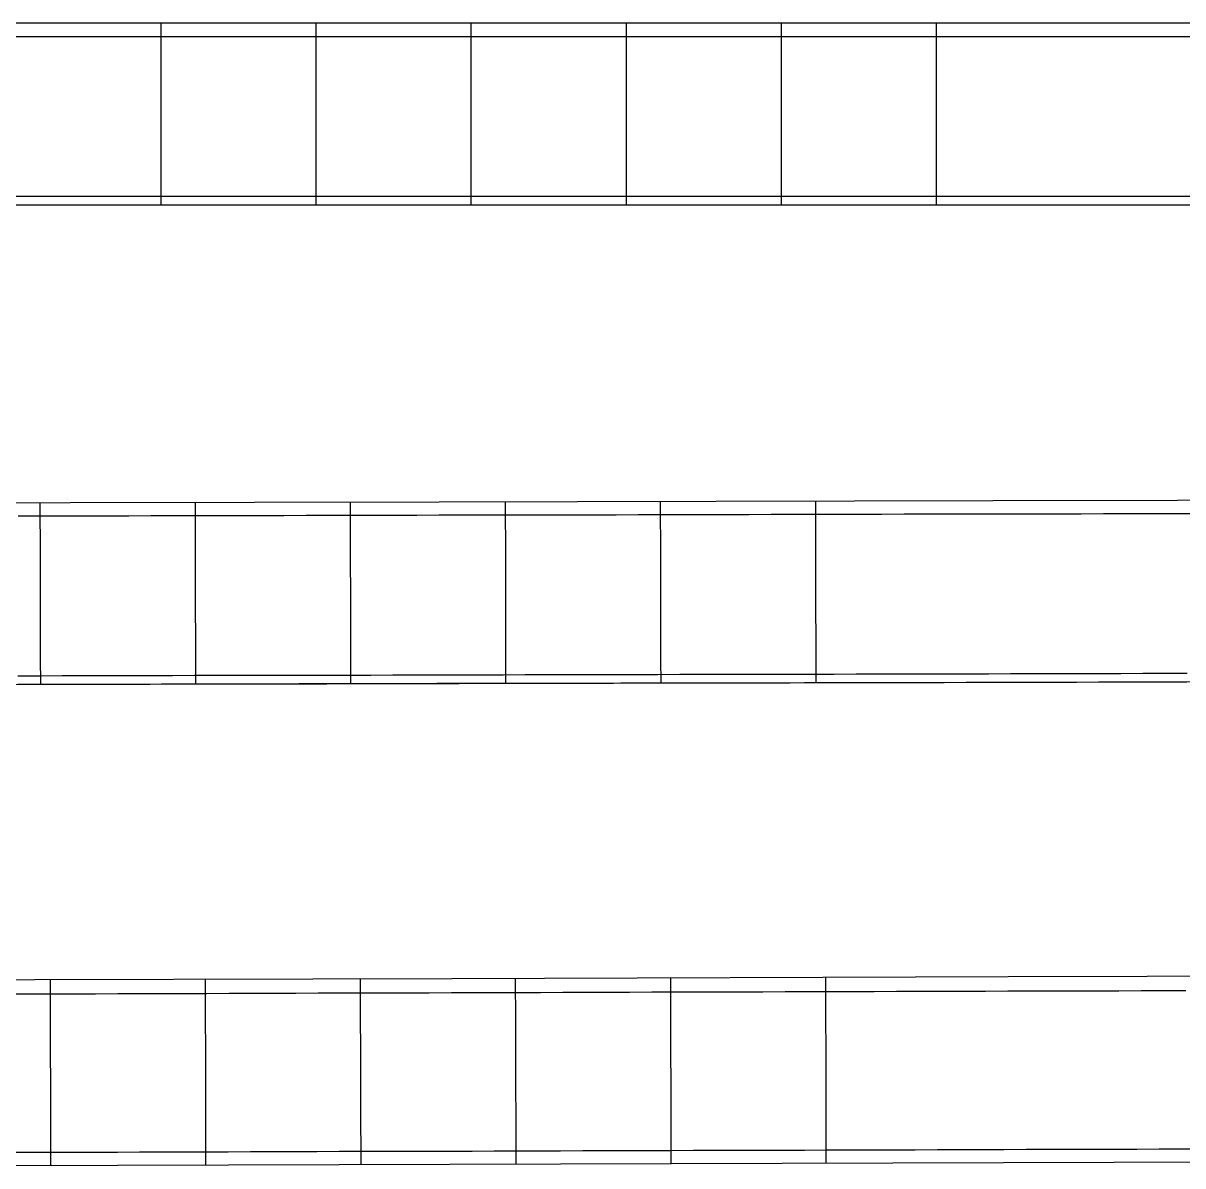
# Model space of a CAD drawing. Header units: metres. Extents: x 0 to 4.64, y -1.22 to 1.19.
# Drawn here: x 2.337 to 3.488, y 0.059 to 1.194 of the extents above; entities that cross this region are included whole.
import ezdxf

# ---------------------------------------------------------------- set-up
doc = ezdxf.new("R2010")
doc.units = ezdxf.units.M

msp = doc.modelspace()

# ---------------------------------------------------------------- linework, layer by layer
at = {"layer": 'back aka front', "color": 94}
msp.add_lwpolyline([(4.06, 1.0137), (4.64, 1.0137), (4.64, 1.0588), (4.64, 1.104), (4.64, 1.1491), (4.64, 1.1943), (4.06, 1.1943), (3.48, 1.1943), (2.9, 1.1943), (2.32, 1.1943), (2.32, 1.1491), (2.32, 1.104), (2.32, 1.0588), (2.32, 1.0137), (2.9, 1.0137), (3.48, 1.0137), (4.06, 1.0137)], dxfattribs=at)
at = {"layer": 'buttocks', "color": 135}
for points in [[(2.474, 1.0137), (2.474, 1.0155), (2.474, 1.0173), (2.474, 1.0191), (2.474, 1.0209), (2.474, 1.0227), (2.474, 1.0245), (2.474, 1.0263), (2.474, 1.0281), (2.474, 1.0299), (2.474, 1.0317), (2.474, 1.0336), (2.474, 1.0354), (2.474, 1.0372), (2.474, 1.039), (2.474, 1.0408), (2.474, 1.0426), (2.474, 1.0444), (2.474, 1.0462), (2.474, 1.048), (2.474, 1.0498), (2.474, 1.0516), (2.474, 1.0534), (2.474, 1.0552), (2.474, 1.057), (2.474, 1.0588), (2.474, 1.0606), (2.474, 1.0625), (2.474, 1.0643), (2.474, 1.0661), (2.474, 1.0679), (2.474, 1.0697), (2.474, 1.0715), (2.474, 1.0733), (2.474, 1.0751), (2.474, 1.0769), (2.474, 1.0787), (2.474, 1.0805), (2.474, 1.0823), (2.474, 1.0841), (2.474, 1.0859), (2.474, 1.0877), (2.474, 1.0895), (2.474, 1.0913), (2.474, 1.0932), (2.474, 1.095), (2.474, 1.0968), (2.474, 1.0986), (2.474, 1.1004), (2.474, 1.1022), (2.474, 1.104), (2.474, 1.1058), (2.474, 1.1076), (2.474, 1.1094), (2.474, 1.1112), (2.474, 1.113), (2.474, 1.1148), (2.474, 1.1166), (2.474, 1.1184), (2.474, 1.1202), (2.474, 1.122), (2.474, 1.1239), (2.474, 1.1257), (2.474, 1.1275), (2.474, 1.1293), (2.474, 1.1311), (2.474, 1.1329), (2.474, 1.1347), (2.474, 1.1365), (2.474, 1.1383), (2.474, 1.1401), (2.474, 1.1419), (2.474, 1.1437), (2.474, 1.1455), (2.474, 1.1473), (2.474, 1.1491), (2.474, 1.1509), (2.474, 1.1527), (2.474, 1.1546), (2.474, 1.1564), (2.474, 1.1582), (2.474, 1.16), (2.474, 1.1618), (2.474, 1.1636), (2.474, 1.1654), (2.474, 1.1672), (2.474, 1.169), (2.474, 1.1708), (2.474, 1.1726), (2.474, 1.1744), (2.474, 1.1762), (2.474, 1.178), (2.474, 1.1798), (2.474, 1.1816), (2.474, 1.1834), (2.474, 1.1853), (2.474, 1.1871), (2.474, 1.1889), (2.474, 1.1907), (2.474, 1.1925), (2.474, 1.1943)], [(2.628, 1.0137), (2.628, 1.0155), (2.628, 1.0173), (2.628, 1.0191), (2.628, 1.0209), (2.628, 1.0227), (2.628, 1.0245), (2.628, 1.0263), (2.628, 1.0281), (2.628, 1.0299), (2.628, 1.0317), (2.628, 1.0336), (2.628, 1.0354), (2.628, 1.0372), (2.628, 1.039), (2.628, 1.0408), (2.628, 1.0426), (2.628, 1.0444), (2.628, 1.0462), (2.628, 1.048), (2.628, 1.0498), (2.628, 1.0516), (2.628, 1.0534), (2.628, 1.0552), (2.628, 1.057), (2.628, 1.0588), (2.628, 1.0606), (2.628, 1.0625), (2.628, 1.0643), (2.628, 1.0661), (2.628, 1.0679), (2.628, 1.0697), (2.628, 1.0715), (2.628, 1.0733), (2.628, 1.0751), (2.628, 1.0769), (2.628, 1.0787), (2.628, 1.0805), (2.628, 1.0823), (2.628, 1.0841), (2.628, 1.0859), (2.628, 1.0877), (2.628, 1.0895), (2.628, 1.0913), (2.628, 1.0932), (2.628, 1.095), (2.628, 1.0968), (2.628, 1.0986), (2.628, 1.1004), (2.628, 1.1022), (2.628, 1.104), (2.628, 1.1058), (2.628, 1.1076), (2.628, 1.1094), (2.628, 1.1112), (2.628, 1.113), (2.628, 1.1148), (2.628, 1.1166), (2.628, 1.1184), (2.628, 1.1202), (2.628, 1.122), (2.628, 1.1239), (2.628, 1.1257), (2.628, 1.1275), (2.628, 1.1293), (2.628, 1.1311), (2.628, 1.1329), (2.628, 1.1347), (2.628, 1.1365), (2.628, 1.1383), (2.628, 1.1401), (2.628, 1.1419), (2.628, 1.1437), (2.628, 1.1455), (2.628, 1.1473), (2.628, 1.1491), (2.628, 1.1509), (2.628, 1.1527), (2.628, 1.1546), (2.628, 1.1564), (2.628, 1.1582), (2.628, 1.16), (2.628, 1.1618), (2.628, 1.1636), (2.628, 1.1654), (2.628, 1.1672), (2.628, 1.169), (2.628, 1.1708), (2.628, 1.1726), (2.628, 1.1744), (2.628, 1.1762), (2.628, 1.178), (2.628, 1.1798), (2.628, 1.1816), (2.628, 1.1834), (2.628, 1.1853), (2.628, 1.1871), (2.628, 1.1889), (2.628, 1.1907), (2.628, 1.1925), (2.628, 1.1943)], [(2.782, 1.0137), (2.782, 1.0155), (2.782, 1.0173), (2.782, 1.0191), (2.782, 1.0209), (2.782, 1.0227), (2.782, 1.0245), (2.782, 1.0263), (2.782, 1.0281), (2.782, 1.0299), (2.782, 1.0317), (2.782, 1.0336), (2.782, 1.0354), (2.782, 1.0372), (2.782, 1.039), (2.782, 1.0408), (2.782, 1.0426), (2.782, 1.0444), (2.782, 1.0462), (2.782, 1.048), (2.782, 1.0498), (2.782, 1.0516), (2.782, 1.0534), (2.782, 1.0552), (2.782, 1.057), (2.782, 1.0588), (2.782, 1.0606), (2.782, 1.0625), (2.782, 1.0643), (2.782, 1.0661), (2.782, 1.0679), (2.782, 1.0697), (2.782, 1.0715), (2.782, 1.0733), (2.782, 1.0751), (2.782, 1.0769), (2.782, 1.0787), (2.782, 1.0805), (2.782, 1.0823), (2.782, 1.0841), (2.782, 1.0859), (2.782, 1.0877), (2.782, 1.0895), (2.782, 1.0913), (2.782, 1.0932), (2.782, 1.095), (2.782, 1.0968), (2.782, 1.0986), (2.782, 1.1004), (2.782, 1.1022), (2.782, 1.104), (2.782, 1.1058), (2.782, 1.1076), (2.782, 1.1094), (2.782, 1.1112), (2.782, 1.113), (2.782, 1.1148), (2.782, 1.1166), (2.782, 1.1184), (2.782, 1.1202), (2.782, 1.122), (2.782, 1.1239), (2.782, 1.1257), (2.782, 1.1275), (2.782, 1.1293), (2.782, 1.1311), (2.782, 1.1329), (2.782, 1.1347), (2.782, 1.1365), (2.782, 1.1383), (2.782, 1.1401), (2.782, 1.1419), (2.782, 1.1437), (2.782, 1.1455), (2.782, 1.1473), (2.782, 1.1491), (2.782, 1.1509), (2.782, 1.1527), (2.782, 1.1546), (2.782, 1.1564), (2.782, 1.1582), (2.782, 1.16), (2.782, 1.1618), (2.782, 1.1636), (2.782, 1.1654), (2.782, 1.1672), (2.782, 1.169), (2.782, 1.1708), (2.782, 1.1726), (2.782, 1.1744), (2.782, 1.1762), (2.782, 1.178), (2.782, 1.1798), (2.782, 1.1816), (2.782, 1.1834), (2.782, 1.1853), (2.782, 1.1871), (2.782, 1.1889), (2.782, 1.1907), (2.782, 1.1925), (2.782, 1.1943)], [(2.936, 1.0137), (2.936, 1.0155), (2.936, 1.0173), (2.936, 1.0191), (2.936, 1.0209), (2.936, 1.0227), (2.936, 1.0245), (2.936, 1.0263), (2.936, 1.0281), (2.936, 1.0299), (2.936, 1.0317), (2.936, 1.0336), (2.936, 1.0354), (2.936, 1.0372), (2.936, 1.039), (2.936, 1.0408), (2.936, 1.0426), (2.936, 1.0444), (2.936, 1.0462), (2.936, 1.048), (2.936, 1.0498), (2.936, 1.0516), (2.936, 1.0534), (2.936, 1.0552), (2.936, 1.057), (2.936, 1.0588), (2.936, 1.0606), (2.936, 1.0625), (2.936, 1.0643), (2.936, 1.0661), (2.936, 1.0679), (2.936, 1.0697), (2.936, 1.0715), (2.936, 1.0733), (2.936, 1.0751), (2.936, 1.0769), (2.936, 1.0787), (2.936, 1.0805), (2.936, 1.0823), (2.936, 1.0841), (2.936, 1.0859), (2.936, 1.0877), (2.936, 1.0895), (2.936, 1.0913), (2.936, 1.0932), (2.936, 1.095), (2.936, 1.0968), (2.936, 1.0986), (2.936, 1.1004), (2.936, 1.1022), (2.936, 1.104), (2.936, 1.1058), (2.936, 1.1076), (2.936, 1.1094), (2.936, 1.1112), (2.936, 1.113), (2.936, 1.1148), (2.936, 1.1166), (2.936, 1.1184), (2.936, 1.1202), (2.936, 1.122), (2.936, 1.1239), (2.936, 1.1257), (2.936, 1.1275), (2.936, 1.1293), (2.936, 1.1311), (2.936, 1.1329), (2.936, 1.1347), (2.936, 1.1365), (2.936, 1.1383), (2.936, 1.1401), (2.936, 1.1419), (2.936, 1.1437), (2.936, 1.1455), (2.936, 1.1473), (2.936, 1.1491), (2.936, 1.1509), (2.936, 1.1527), (2.936, 1.1546), (2.936, 1.1564), (2.936, 1.1582), (2.936, 1.16), (2.936, 1.1618), (2.936, 1.1636), (2.936, 1.1654), (2.936, 1.1672), (2.936, 1.169), (2.936, 1.1708), (2.936, 1.1726), (2.936, 1.1744), (2.936, 1.1762), (2.936, 1.178), (2.936, 1.1798), (2.936, 1.1816), (2.936, 1.1834), (2.936, 1.1853), (2.936, 1.1871), (2.936, 1.1889), (2.936, 1.1907), (2.936, 1.1925), (2.936, 1.1943)], [(3.09, 1.0137), (3.09, 1.0155), (3.09, 1.0173), (3.09, 1.0191), (3.09, 1.0209), (3.09, 1.0227), (3.09, 1.0245), (3.09, 1.0263), (3.09, 1.0281), (3.09, 1.0299), (3.09, 1.0317), (3.09, 1.0336), (3.09, 1.0354), (3.09, 1.0372), (3.09, 1.039), (3.09, 1.0408), (3.09, 1.0426), (3.09, 1.0444), (3.09, 1.0462), (3.09, 1.048), (3.09, 1.0498), (3.09, 1.0516), (3.09, 1.0534), (3.09, 1.0552), (3.09, 1.057), (3.09, 1.0588), (3.09, 1.0606), (3.09, 1.0625), (3.09, 1.0643), (3.09, 1.0661), (3.09, 1.0679), (3.09, 1.0697), (3.09, 1.0715), (3.09, 1.0733), (3.09, 1.0751), (3.09, 1.0769), (3.09, 1.0787), (3.09, 1.0805), (3.09, 1.0823), (3.09, 1.0841), (3.09, 1.0859), (3.09, 1.0877), (3.09, 1.0895), (3.09, 1.0913), (3.09, 1.0932), (3.09, 1.095), (3.09, 1.0968), (3.09, 1.0986), (3.09, 1.1004), (3.09, 1.1022), (3.09, 1.104), (3.09, 1.1058), (3.09, 1.1076), (3.09, 1.1094), (3.09, 1.1112), (3.09, 1.113), (3.09, 1.1148), (3.09, 1.1166), (3.09, 1.1184), (3.09, 1.1202), (3.09, 1.122), (3.09, 1.1239), (3.09, 1.1257), (3.09, 1.1275), (3.09, 1.1293), (3.09, 1.1311), (3.09, 1.1329), (3.09, 1.1347), (3.09, 1.1365), (3.09, 1.1383), (3.09, 1.1401), (3.09, 1.1419), (3.09, 1.1437), (3.09, 1.1455), (3.09, 1.1473), (3.09, 1.1491), (3.09, 1.1509), (3.09, 1.1527), (3.09, 1.1546), (3.09, 1.1564), (3.09, 1.1582), (3.09, 1.16), (3.09, 1.1618), (3.09, 1.1636), (3.09, 1.1654), (3.09, 1.1672), (3.09, 1.169), (3.09, 1.1708), (3.09, 1.1726), (3.09, 1.1744), (3.09, 1.1762), (3.09, 1.178), (3.09, 1.1798), (3.09, 1.1816), (3.09, 1.1834), (3.09, 1.1853), (3.09, 1.1871), (3.09, 1.1889), (3.09, 1.1907), (3.09, 1.1925), (3.09, 1.1943)], [(3.244, 1.0137), (3.244, 1.0155), (3.244, 1.0173), (3.244, 1.0191), (3.244, 1.0209), (3.244, 1.0227), (3.244, 1.0245), (3.244, 1.0263), (3.244, 1.0281), (3.244, 1.0299), (3.244, 1.0317), (3.244, 1.0336), (3.244, 1.0354), (3.244, 1.0372), (3.244, 1.039), (3.244, 1.0408), (3.244, 1.0426), (3.244, 1.0444), (3.244, 1.0462), (3.244, 1.048), (3.244, 1.0498), (3.244, 1.0516), (3.244, 1.0534), (3.244, 1.0552), (3.244, 1.057), (3.244, 1.0588), (3.244, 1.0606), (3.244, 1.0625), (3.244, 1.0643), (3.244, 1.0661), (3.244, 1.0679), (3.244, 1.0697), (3.244, 1.0715), (3.244, 1.0733), (3.244, 1.0751), (3.244, 1.0769), (3.244, 1.0787), (3.244, 1.0805), (3.244, 1.0823), (3.244, 1.0841), (3.244, 1.0859), (3.244, 1.0877), (3.244, 1.0895), (3.244, 1.0913), (3.244, 1.0932), (3.244, 1.095), (3.244, 1.0968), (3.244, 1.0986), (3.244, 1.1004), (3.244, 1.1022), (3.244, 1.104), (3.244, 1.1058), (3.244, 1.1076), (3.244, 1.1094), (3.244, 1.1112), (3.244, 1.113), (3.244, 1.1148), (3.244, 1.1166), (3.244, 1.1184), (3.244, 1.1202), (3.244, 1.122), (3.244, 1.1239), (3.244, 1.1257), (3.244, 1.1275), (3.244, 1.1293), (3.244, 1.1311), (3.244, 1.1329), (3.244, 1.1347), (3.244, 1.1365), (3.244, 1.1383), (3.244, 1.1401), (3.244, 1.1419), (3.244, 1.1437), (3.244, 1.1455), (3.244, 1.1473), (3.244, 1.1491), (3.244, 1.1509), (3.244, 1.1527), (3.244, 1.1546), (3.244, 1.1564), (3.244, 1.1582), (3.244, 1.16), (3.244, 1.1618), (3.244, 1.1636), (3.244, 1.1654), (3.244, 1.1672), (3.244, 1.169), (3.244, 1.1708), (3.244, 1.1726), (3.244, 1.1744), (3.244, 1.1762), (3.244, 1.178), (3.244, 1.1798), (3.244, 1.1816), (3.244, 1.1834), (3.244, 1.1853), (3.244, 1.1871), (3.244, 1.1889), (3.244, 1.1907), (3.244, 1.1925), (3.244, 1.1943)], [(2.3544, 0.5374), (2.3544, 0.5392), (2.3544, 0.541), (2.3544, 0.5428), (2.3544, 0.5447), (2.3544, 0.5465), (2.3544, 0.5483), (2.3544, 0.5501), (2.3543, 0.5519), (2.3543, 0.5537), (2.3543, 0.5555), (2.3543, 0.5573), (2.3543, 0.5591), (2.3543, 0.5609), (2.3543, 0.5627), (2.3543, 0.5645), (2.3543, 0.5663), (2.3543, 0.5681), (2.3543, 0.5699), (2.3543, 0.5717), (2.3543, 0.5735), (2.3543, 0.5754), (2.3543, 0.5772), (2.3543, 0.579), (2.3543, 0.5808), (2.3543, 0.5826), (2.3543, 0.5844), (2.3543, 0.5862), (2.3543, 0.588), (2.3543, 0.5898), (2.3543, 0.5916), (2.3543, 0.5934), (2.3543, 0.5952), (2.3543, 0.597), (2.3542, 0.5988), (2.3542, 0.6006), (2.3542, 0.6024), (2.3542, 0.6042), (2.3542, 0.6061), (2.3542, 0.6079), (2.3542, 0.6097), (2.3542, 0.6115), (2.3542, 0.6133), (2.3542, 0.6151), (2.3542, 0.6169), (2.3542, 0.6187), (2.3542, 0.6205), (2.3542, 0.6223), (2.3542, 0.6241), (2.3542, 0.6259), (2.3542, 0.6277), (2.3542, 0.6295), (2.3542, 0.6313), (2.3542, 0.6331), (2.3542, 0.6349), (2.3542, 0.6368), (2.3542, 0.6386), (2.3542, 0.6404), (2.3542, 0.6422), (2.3542, 0.644), (2.3541, 0.6458), (2.3541, 0.6476), (2.3541, 0.6494), (2.3541, 0.6512), (2.3541, 0.653), (2.3541, 0.6548), (2.3541, 0.6566), (2.3541, 0.6584), (2.3541, 0.6602), (2.3541, 0.662), (2.3541, 0.6638), (2.3541, 0.6656), (2.3541, 0.6675), (2.3541, 0.6693), (2.3541, 0.6711), (2.3541, 0.6729), (2.3541, 0.6747), (2.3541, 0.6765), (2.3541, 0.6783), (2.3541, 0.6801), (2.3541, 0.6819), (2.3541, 0.6837), (2.3541, 0.6855), (2.3541, 0.6873), (2.3541, 0.6891), (2.3541, 0.6909), (2.354, 0.6927), (2.354, 0.6945), (2.354, 0.6963), (2.354, 0.6982), (2.354, 0.7), (2.354, 0.7018), (2.354, 0.7036), (2.354, 0.7054), (2.354, 0.7072), (2.354, 0.709), (2.354, 0.7108), (2.354, 0.7126), (2.354, 0.7144), (2.354, 0.7162), (2.354, 0.718)], [(2.5084, 0.5378), (2.5084, 0.5396), (2.5084, 0.5414), (2.5084, 0.5432), (2.5084, 0.545), (2.5084, 0.5468), (2.5084, 0.5486), (2.5084, 0.5504), (2.5083, 0.5522), (2.5083, 0.554), (2.5083, 0.5558), (2.5083, 0.5576), (2.5083, 0.5594), (2.5083, 0.5612), (2.5083, 0.563), (2.5083, 0.5648), (2.5083, 0.5667), (2.5083, 0.5685), (2.5083, 0.5703), (2.5083, 0.5721), (2.5083, 0.5739), (2.5083, 0.5757), (2.5083, 0.5775), (2.5083, 0.5793), (2.5083, 0.5811), (2.5083, 0.5829), (2.5083, 0.5847), (2.5083, 0.5865), (2.5083, 0.5883), (2.5083, 0.5901), (2.5083, 0.5919), (2.5083, 0.5937), (2.5083, 0.5955), (2.5083, 0.5974), (2.5082, 0.5992), (2.5082, 0.601), (2.5082, 0.6028), (2.5082, 0.6046), (2.5082, 0.6064), (2.5082, 0.6082), (2.5082, 0.61), (2.5082, 0.6118), (2.5082, 0.6136), (2.5082, 0.6154), (2.5082, 0.6172), (2.5082, 0.619), (2.5082, 0.6208), (2.5082, 0.6226), (2.5082, 0.6244), (2.5082, 0.6262), (2.5082, 0.6281), (2.5082, 0.6299), (2.5082, 0.6317), (2.5082, 0.6335), (2.5082, 0.6353), (2.5082, 0.6371), (2.5082, 0.6389), (2.5082, 0.6407), (2.5082, 0.6425), (2.5082, 0.6443), (2.5081, 0.6461), (2.5081, 0.6479), (2.5081, 0.6497), (2.5081, 0.6515), (2.5081, 0.6533), (2.5081, 0.6551), (2.5081, 0.6569), (2.5081, 0.6588), (2.5081, 0.6606), (2.5081, 0.6624), (2.5081, 0.6642), (2.5081, 0.666), (2.5081, 0.6678), (2.5081, 0.6696), (2.5081, 0.6714), (2.5081, 0.6732), (2.5081, 0.675), (2.5081, 0.6768), (2.5081, 0.6786), (2.5081, 0.6804), (2.5081, 0.6822), (2.5081, 0.684), (2.5081, 0.6858), (2.5081, 0.6876), (2.5081, 0.6895), (2.5081, 0.6913), (2.508, 0.6931), (2.508, 0.6949), (2.508, 0.6967), (2.508, 0.6985), (2.508, 0.7003), (2.508, 0.7021), (2.508, 0.7039), (2.508, 0.7057), (2.508, 0.7075), (2.508, 0.7093), (2.508, 0.7111), (2.508, 0.7129), (2.508, 0.7147), (2.508, 0.7165), (2.508, 0.7183)], [(2.6624, 0.5381), (2.6624, 0.5399), (2.6624, 0.5417), (2.6624, 0.5435), (2.6624, 0.5453), (2.6624, 0.5471), (2.6624, 0.5489), (2.6623, 0.5507), (2.6623, 0.5525), (2.6623, 0.5543), (2.6623, 0.5561), (2.6623, 0.558), (2.6623, 0.5598), (2.6623, 0.5616), (2.6623, 0.5634), (2.6623, 0.5652), (2.6623, 0.567), (2.6623, 0.5688), (2.6623, 0.5706), (2.6623, 0.5724), (2.6623, 0.5742), (2.6623, 0.576), (2.6623, 0.5778), (2.6623, 0.5796), (2.6623, 0.5814), (2.6623, 0.5832), (2.6623, 0.585), (2.6623, 0.5868), (2.6623, 0.5887), (2.6623, 0.5905), (2.6623, 0.5923), (2.6623, 0.5941), (2.6623, 0.5959), (2.6623, 0.5977), (2.6622, 0.5995), (2.6622, 0.6013), (2.6622, 0.6031), (2.6622, 0.6049), (2.6622, 0.6067), (2.6622, 0.6085), (2.6622, 0.6103), (2.6622, 0.6121), (2.6622, 0.6139), (2.6622, 0.6157), (2.6622, 0.6175), (2.6622, 0.6194), (2.6622, 0.6212), (2.6622, 0.623), (2.6622, 0.6248), (2.6622, 0.6266), (2.6622, 0.6284), (2.6622, 0.6302), (2.6622, 0.632), (2.6622, 0.6338), (2.6622, 0.6356), (2.6622, 0.6374), (2.6622, 0.6392), (2.6622, 0.641), (2.6622, 0.6428), (2.6621, 0.6446), (2.6621, 0.6464), (2.6621, 0.6482), (2.6621, 0.6501), (2.6621, 0.6519), (2.6621, 0.6537), (2.6621, 0.6555), (2.6621, 0.6573), (2.6621, 0.6591), (2.6621, 0.6609), (2.6621, 0.6627), (2.6621, 0.6645), (2.6621, 0.6663), (2.6621, 0.6681), (2.6621, 0.6699), (2.6621, 0.6717), (2.6621, 0.6735), (2.6621, 0.6753), (2.6621, 0.6771), (2.6621, 0.6789), (2.6621, 0.6808), (2.6621, 0.6826), (2.6621, 0.6844), (2.6621, 0.6862), (2.6621, 0.688), (2.6621, 0.6898), (2.662, 0.6916), (2.662, 0.6934), (2.662, 0.6952), (2.662, 0.697), (2.662, 0.6988), (2.662, 0.7006), (2.662, 0.7024), (2.662, 0.7042), (2.662, 0.706), (2.662, 0.7078), (2.662, 0.7096), (2.662, 0.7115), (2.662, 0.7133), (2.662, 0.7151), (2.662, 0.7169), (2.662, 0.7187)], [(2.8164, 0.5384), (2.8164, 0.5402), (2.8164, 0.542), (2.8164, 0.5438), (2.8164, 0.5456), (2.8164, 0.5474), (2.8164, 0.5493), (2.8163, 0.5511), (2.8163, 0.5529), (2.8163, 0.5547), (2.8163, 0.5565), (2.8163, 0.5583), (2.8163, 0.5601), (2.8163, 0.5619), (2.8163, 0.5637), (2.8163, 0.5655), (2.8163, 0.5673), (2.8163, 0.5691), (2.8163, 0.5709), (2.8163, 0.5727), (2.8163, 0.5745), (2.8163, 0.5763), (2.8163, 0.5781), (2.8163, 0.58), (2.8163, 0.5818), (2.8163, 0.5836), (2.8163, 0.5854), (2.8163, 0.5872), (2.8163, 0.589), (2.8163, 0.5908), (2.8163, 0.5926), (2.8163, 0.5944), (2.8163, 0.5962), (2.8162, 0.598), (2.8162, 0.5998), (2.8162, 0.6016), (2.8162, 0.6034), (2.8162, 0.6052), (2.8162, 0.607), (2.8162, 0.6088), (2.8162, 0.6107), (2.8162, 0.6125), (2.8162, 0.6143), (2.8162, 0.6161), (2.8162, 0.6179), (2.8162, 0.6197), (2.8162, 0.6215), (2.8162, 0.6233), (2.8162, 0.6251), (2.8162, 0.6269), (2.8162, 0.6287), (2.8162, 0.6305), (2.8162, 0.6323), (2.8162, 0.6341), (2.8162, 0.6359), (2.8162, 0.6377), (2.8162, 0.6395), (2.8162, 0.6414), (2.8162, 0.6432), (2.8161, 0.645), (2.8161, 0.6468), (2.8161, 0.6486), (2.8161, 0.6504), (2.8161, 0.6522), (2.8161, 0.654), (2.8161, 0.6558), (2.8161, 0.6576), (2.8161, 0.6594), (2.8161, 0.6612), (2.8161, 0.663), (2.8161, 0.6648), (2.8161, 0.6666), (2.8161, 0.6684), (2.8161, 0.6702), (2.8161, 0.6721), (2.8161, 0.6739), (2.8161, 0.6757), (2.8161, 0.6775), (2.8161, 0.6793), (2.8161, 0.6811), (2.8161, 0.6829), (2.8161, 0.6847), (2.8161, 0.6865), (2.8161, 0.6883), (2.8161, 0.6901), (2.816, 0.6919), (2.816, 0.6937), (2.816, 0.6955), (2.816, 0.6973), (2.816, 0.6991), (2.816, 0.7009), (2.816, 0.7028), (2.816, 0.7046), (2.816, 0.7064), (2.816, 0.7082), (2.816, 0.71), (2.816, 0.7118), (2.816, 0.7136), (2.816, 0.7154), (2.816, 0.7172), (2.816, 0.719)], [(2.9704, 0.5387), (2.9704, 0.5406), (2.9704, 0.5424), (2.9704, 0.5442), (2.9704, 0.546), (2.9704, 0.5478), (2.9704, 0.5496), (2.9703, 0.5514), (2.9703, 0.5532), (2.9703, 0.555), (2.9703, 0.5568), (2.9703, 0.5586), (2.9703, 0.5604), (2.9703, 0.5622), (2.9703, 0.564), (2.9703, 0.5658), (2.9703, 0.5676), (2.9703, 0.5694), (2.9703, 0.5713), (2.9703, 0.5731), (2.9703, 0.5749), (2.9703, 0.5767), (2.9703, 0.5785), (2.9703, 0.5803), (2.9703, 0.5821), (2.9703, 0.5839), (2.9703, 0.5857), (2.9703, 0.5875), (2.9703, 0.5893), (2.9703, 0.5911), (2.9703, 0.5929), (2.9703, 0.5947), (2.9703, 0.5965), (2.9702, 0.5983), (2.9702, 0.6001), (2.9702, 0.602), (2.9702, 0.6038), (2.9702, 0.6056), (2.9702, 0.6074), (2.9702, 0.6092), (2.9702, 0.611), (2.9702, 0.6128), (2.9702, 0.6146), (2.9702, 0.6164), (2.9702, 0.6182), (2.9702, 0.62), (2.9702, 0.6218), (2.9702, 0.6236), (2.9702, 0.6254), (2.9702, 0.6272), (2.9702, 0.629), (2.9702, 0.6308), (2.9702, 0.6327), (2.9702, 0.6345), (2.9702, 0.6363), (2.9702, 0.6381), (2.9702, 0.6399), (2.9702, 0.6417), (2.9702, 0.6435), (2.9701, 0.6453), (2.9701, 0.6471), (2.9701, 0.6489), (2.9701, 0.6507), (2.9701, 0.6525), (2.9701, 0.6543), (2.9701, 0.6561), (2.9701, 0.6579), (2.9701, 0.6597), (2.9701, 0.6615), (2.9701, 0.6634), (2.9701, 0.6652), (2.9701, 0.667), (2.9701, 0.6688), (2.9701, 0.6706), (2.9701, 0.6724), (2.9701, 0.6742), (2.9701, 0.676), (2.9701, 0.6778), (2.9701, 0.6796), (2.9701, 0.6814), (2.9701, 0.6832), (2.9701, 0.685), (2.9701, 0.6868), (2.9701, 0.6886), (2.9701, 0.6904), (2.97, 0.6922), (2.97, 0.6941), (2.97, 0.6959), (2.97, 0.6977), (2.97, 0.6995), (2.97, 0.7013), (2.97, 0.7031), (2.97, 0.7049), (2.97, 0.7067), (2.97, 0.7085), (2.97, 0.7103), (2.97, 0.7121), (2.97, 0.7139), (2.97, 0.7157), (2.97, 0.7175), (2.97, 0.7193)], [(3.1244, 0.5391), (3.1244, 0.5409), (3.1244, 0.5427), (3.1244, 0.5445), (3.1244, 0.5463), (3.1244, 0.5481), (3.1244, 0.5499), (3.1243, 0.5517), (3.1243, 0.5535), (3.1243, 0.5553), (3.1243, 0.5571), (3.1243, 0.5589), (3.1243, 0.5607), (3.1243, 0.5626), (3.1243, 0.5644), (3.1243, 0.5662), (3.1243, 0.568), (3.1243, 0.5698), (3.1243, 0.5716), (3.1243, 0.5734), (3.1243, 0.5752), (3.1243, 0.577), (3.1243, 0.5788), (3.1243, 0.5806), (3.1243, 0.5824), (3.1243, 0.5842), (3.1243, 0.586), (3.1243, 0.5878), (3.1243, 0.5896), (3.1243, 0.5914), (3.1243, 0.5933), (3.1243, 0.5951), (3.1243, 0.5969), (3.1242, 0.5987), (3.1242, 0.6005), (3.1242, 0.6023), (3.1242, 0.6041), (3.1242, 0.6059), (3.1242, 0.6077), (3.1242, 0.6095), (3.1242, 0.6113), (3.1242, 0.6131), (3.1242, 0.6149), (3.1242, 0.6167), (3.1242, 0.6185), (3.1242, 0.6203), (3.1242, 0.6221), (3.1242, 0.624), (3.1242, 0.6258), (3.1242, 0.6276), (3.1242, 0.6294), (3.1242, 0.6312), (3.1242, 0.633), (3.1242, 0.6348), (3.1242, 0.6366), (3.1242, 0.6384), (3.1242, 0.6402), (3.1242, 0.642), (3.1242, 0.6438), (3.1241, 0.6456), (3.1241, 0.6474), (3.1241, 0.6492), (3.1241, 0.651), (3.1241, 0.6528), (3.1241, 0.6547), (3.1241, 0.6565), (3.1241, 0.6583), (3.1241, 0.6601), (3.1241, 0.6619), (3.1241, 0.6637), (3.1241, 0.6655), (3.1241, 0.6673), (3.1241, 0.6691), (3.1241, 0.6709), (3.1241, 0.6727), (3.1241, 0.6745), (3.1241, 0.6763), (3.1241, 0.6781), (3.1241, 0.6799), (3.1241, 0.6817), (3.1241, 0.6835), (3.1241, 0.6854), (3.1241, 0.6872), (3.1241, 0.689), (3.124, 0.6908), (3.124, 0.6926), (3.124, 0.6944), (3.124, 0.6962), (3.124, 0.698), (3.124, 0.6998), (3.124, 0.7016), (3.124, 0.7034), (3.124, 0.7052), (3.124, 0.707), (3.124, 0.7088), (3.124, 0.7106), (3.124, 0.7124), (3.124, 0.7142), (3.124, 0.7161), (3.124, 0.7179), (3.124, 0.7197)], [(2.3645, 0.0595), (2.3645, 0.0614), (2.3645, 0.0632), (2.3645, 0.0651), (2.3645, 0.0669), (2.3645, 0.0687), (2.3645, 0.0706), (2.3645, 0.0724), (2.3645, 0.0743), (2.3645, 0.0761), (2.3645, 0.078), (2.3645, 0.0798), (2.3645, 0.0816), (2.3645, 0.0835), (2.3645, 0.0853), (2.3645, 0.0872), (2.3644, 0.089), (2.3644, 0.0909), (2.3644, 0.0927), (2.3644, 0.0945), (2.3644, 0.0964), (2.3644, 0.0982), (2.3644, 0.1001), (2.3644, 0.1019), (2.3644, 0.1038), (2.3644, 0.1056), (2.3644, 0.1074), (2.3644, 0.1093), (2.3644, 0.1111), (2.3644, 0.113), (2.3644, 0.1148), (2.3644, 0.1167), (2.3644, 0.1185), (2.3644, 0.1203), (2.3643, 0.1222), (2.3643, 0.124), (2.3643, 0.1259), (2.3643, 0.1277), (2.3643, 0.1296), (2.3643, 0.1314), (2.3643, 0.1332), (2.3643, 0.1351), (2.3643, 0.1369), (2.3643, 0.1388), (2.3643, 0.1406), (2.3643, 0.1425), (2.3643, 0.1443), (2.3643, 0.1461), (2.3643, 0.148), (2.3643, 0.1498), (2.3643, 0.1517), (2.3643, 0.1535), (2.3643, 0.1554), (2.3642, 0.1572), (2.3642, 0.1591), (2.3642, 0.1609), (2.3642, 0.1627), (2.3642, 0.1646), (2.3642, 0.1664), (2.3642, 0.1683), (2.3642, 0.1701), (2.3642, 0.172), (2.3642, 0.1738), (2.3642, 0.1756), (2.3642, 0.1775), (2.3642, 0.1793), (2.3642, 0.1812), (2.3642, 0.183), (2.3642, 0.1849), (2.3642, 0.1867), (2.3642, 0.1885), (2.3641, 0.1904), (2.3641, 0.1922), (2.3641, 0.1941), (2.3641, 0.1959), (2.3641, 0.1978), (2.3641, 0.1996), (2.3641, 0.2014), (2.3641, 0.2033), (2.3641, 0.2051), (2.3641, 0.207), (2.3641, 0.2088), (2.3641, 0.2107), (2.3641, 0.2125), (2.3641, 0.2143), (2.3641, 0.2162), (2.3641, 0.218), (2.3641, 0.2199), (2.3641, 0.2217), (2.364, 0.2236), (2.364, 0.2254), (2.364, 0.2272), (2.364, 0.2291), (2.364, 0.2309), (2.364, 0.2328), (2.364, 0.2346), (2.364, 0.2365), (2.364, 0.2383), (2.364, 0.2401), (2.364, 0.242), (2.364, 0.2438)], [(2.5185, 0.06), (2.5185, 0.0618), (2.5185, 0.0637), (2.5185, 0.0655), (2.5185, 0.0674), (2.5185, 0.0692), (2.5185, 0.071), (2.5185, 0.0729), (2.5185, 0.0747), (2.5185, 0.0766), (2.5185, 0.0784), (2.5185, 0.0803), (2.5185, 0.0821), (2.5185, 0.0839), (2.5185, 0.0858), (2.5185, 0.0876), (2.5184, 0.0895), (2.5184, 0.0913), (2.5184, 0.0932), (2.5184, 0.095), (2.5184, 0.0968), (2.5184, 0.0987), (2.5184, 0.1005), (2.5184, 0.1024), (2.5184, 0.1042), (2.5184, 0.1061), (2.5184, 0.1079), (2.5184, 0.1097), (2.5184, 0.1116), (2.5184, 0.1134), (2.5184, 0.1153), (2.5184, 0.1171), (2.5184, 0.119), (2.5184, 0.1208), (2.5183, 0.1226), (2.5183, 0.1245), (2.5183, 0.1263), (2.5183, 0.1282), (2.5183, 0.13), (2.5183, 0.1319), (2.5183, 0.1337), (2.5183, 0.1355), (2.5183, 0.1374), (2.5183, 0.1392), (2.5183, 0.1411), (2.5183, 0.1429), (2.5183, 0.1448), (2.5183, 0.1466), (2.5183, 0.1485), (2.5183, 0.1503), (2.5183, 0.1521), (2.5183, 0.154), (2.5182, 0.1558), (2.5182, 0.1577), (2.5182, 0.1595), (2.5182, 0.1614), (2.5182, 0.1632), (2.5182, 0.165), (2.5182, 0.1669), (2.5182, 0.1687), (2.5182, 0.1706), (2.5182, 0.1724), (2.5182, 0.1743), (2.5182, 0.1761), (2.5182, 0.1779), (2.5182, 0.1798), (2.5182, 0.1816), (2.5182, 0.1835), (2.5182, 0.1853), (2.5182, 0.1872), (2.5182, 0.189), (2.5181, 0.1908), (2.5181, 0.1927), (2.5181, 0.1945), (2.5181, 0.1964), (2.5181, 0.1982), (2.5181, 0.2001), (2.5181, 0.2019), (2.5181, 0.2037), (2.5181, 0.2056), (2.5181, 0.2074), (2.5181, 0.2093), (2.5181, 0.2111), (2.5181, 0.213), (2.5181, 0.2148), (2.5181, 0.2166), (2.5181, 0.2185), (2.5181, 0.2203), (2.5181, 0.2222), (2.518, 0.224), (2.518, 0.2259), (2.518, 0.2277), (2.518, 0.2295), (2.518, 0.2314), (2.518, 0.2332), (2.518, 0.2351), (2.518, 0.2369), (2.518, 0.2388), (2.518, 0.2406), (2.518, 0.2424), (2.518, 0.2443)], [(2.6725, 0.0604), (2.6725, 0.0623), (2.6725, 0.0641), (2.6725, 0.066), (2.6725, 0.0678), (2.6725, 0.0697), (2.6725, 0.0715), (2.6725, 0.0733), (2.6725, 0.0752), (2.6725, 0.077), (2.6725, 0.0789), (2.6725, 0.0807), (2.6725, 0.0826), (2.6725, 0.0844), (2.6725, 0.0862), (2.6725, 0.0881), (2.6724, 0.0899), (2.6724, 0.0918), (2.6724, 0.0936), (2.6724, 0.0955), (2.6724, 0.0973), (2.6724, 0.0991), (2.6724, 0.101), (2.6724, 0.1028), (2.6724, 0.1047), (2.6724, 0.1065), (2.6724, 0.1084), (2.6724, 0.1102), (2.6724, 0.112), (2.6724, 0.1139), (2.6724, 0.1157), (2.6724, 0.1176), (2.6724, 0.1194), (2.6724, 0.1213), (2.6723, 0.1231), (2.6723, 0.1249), (2.6723, 0.1268), (2.6723, 0.1286), (2.6723, 0.1305), (2.6723, 0.1323), (2.6723, 0.1342), (2.6723, 0.136), (2.6723, 0.1378), (2.6723, 0.1397), (2.6723, 0.1415), (2.6723, 0.1434), (2.6723, 0.1452), (2.6723, 0.1471), (2.6723, 0.1489), (2.6723, 0.1508), (2.6723, 0.1526), (2.6723, 0.1544), (2.6722, 0.1563), (2.6722, 0.1581), (2.6722, 0.16), (2.6722, 0.1618), (2.6722, 0.1637), (2.6722, 0.1655), (2.6722, 0.1673), (2.6722, 0.1692), (2.6722, 0.171), (2.6722, 0.1729), (2.6722, 0.1747), (2.6722, 0.1766), (2.6722, 0.1784), (2.6722, 0.1802), (2.6722, 0.1821), (2.6722, 0.1839), (2.6722, 0.1858), (2.6722, 0.1876), (2.6722, 0.1895), (2.6721, 0.1913), (2.6721, 0.1931), (2.6721, 0.195), (2.6721, 0.1968), (2.6721, 0.1987), (2.6721, 0.2005), (2.6721, 0.2024), (2.6721, 0.2042), (2.6721, 0.206), (2.6721, 0.2079), (2.6721, 0.2097), (2.6721, 0.2116), (2.6721, 0.2134), (2.6721, 0.2153), (2.6721, 0.2171), (2.6721, 0.2189), (2.6721, 0.2208), (2.6721, 0.2226), (2.672, 0.2245), (2.672, 0.2263), (2.672, 0.2282), (2.672, 0.23), (2.672, 0.2318), (2.672, 0.2337), (2.672, 0.2355), (2.672, 0.2374), (2.672, 0.2392), (2.672, 0.2411), (2.672, 0.2429), (2.672, 0.2447)], [(2.8265, 0.0609), (2.8265, 0.0627), (2.8265, 0.0646), (2.8265, 0.0664), (2.8265, 0.0683), (2.8265, 0.0701), (2.8265, 0.072), (2.8265, 0.0738), (2.8265, 0.0756), (2.8265, 0.0775), (2.8265, 0.0793), (2.8265, 0.0812), (2.8265, 0.083), (2.8265, 0.0849), (2.8265, 0.0867), (2.8264, 0.0885), (2.8264, 0.0904), (2.8264, 0.0922), (2.8264, 0.0941), (2.8264, 0.0959), (2.8264, 0.0978), (2.8264, 0.0996), (2.8264, 0.1014), (2.8264, 0.1033), (2.8264, 0.1051), (2.8264, 0.107), (2.8264, 0.1088), (2.8264, 0.1107), (2.8264, 0.1125), (2.8264, 0.1143), (2.8264, 0.1162), (2.8264, 0.118), (2.8264, 0.1199), (2.8264, 0.1217), (2.8263, 0.1236), (2.8263, 0.1254), (2.8263, 0.1272), (2.8263, 0.1291), (2.8263, 0.1309), (2.8263, 0.1328), (2.8263, 0.1346), (2.8263, 0.1365), (2.8263, 0.1383), (2.8263, 0.1401), (2.8263, 0.142), (2.8263, 0.1438), (2.8263, 0.1457), (2.8263, 0.1475), (2.8263, 0.1494), (2.8263, 0.1512), (2.8263, 0.153), (2.8263, 0.1549), (2.8262, 0.1567), (2.8262, 0.1586), (2.8262, 0.1604), (2.8262, 0.1623), (2.8262, 0.1641), (2.8262, 0.166), (2.8262, 0.1678), (2.8262, 0.1696), (2.8262, 0.1715), (2.8262, 0.1733), (2.8262, 0.1752), (2.8262, 0.177), (2.8262, 0.1789), (2.8262, 0.1807), (2.8262, 0.1825), (2.8262, 0.1844), (2.8262, 0.1862), (2.8262, 0.1881), (2.8261, 0.1899), (2.8261, 0.1918), (2.8261, 0.1936), (2.8261, 0.1954), (2.8261, 0.1973), (2.8261, 0.1991), (2.8261, 0.201), (2.8261, 0.2028), (2.8261, 0.2047), (2.8261, 0.2065), (2.8261, 0.2083), (2.8261, 0.2102), (2.8261, 0.212), (2.8261, 0.2139), (2.8261, 0.2157), (2.8261, 0.2176), (2.8261, 0.2194), (2.8261, 0.2212), (2.8261, 0.2231), (2.826, 0.2249), (2.826, 0.2268), (2.826, 0.2286), (2.826, 0.2305), (2.826, 0.2323), (2.826, 0.2341), (2.826, 0.236), (2.826, 0.2378), (2.826, 0.2397), (2.826, 0.2415), (2.826, 0.2434), (2.826, 0.2452)], [(2.9805, 0.0614), (2.9805, 0.0632), (2.9805, 0.065), (2.9805, 0.0669), (2.9805, 0.0687), (2.9805, 0.0706), (2.9805, 0.0724), (2.9805, 0.0743), (2.9805, 0.0761), (2.9805, 0.0779), (2.9805, 0.0798), (2.9805, 0.0816), (2.9805, 0.0835), (2.9805, 0.0853), (2.9805, 0.0872), (2.9804, 0.089), (2.9804, 0.0908), (2.9804, 0.0927), (2.9804, 0.0945), (2.9804, 0.0964), (2.9804, 0.0982), (2.9804, 0.1001), (2.9804, 0.1019), (2.9804, 0.1037), (2.9804, 0.1056), (2.9804, 0.1074), (2.9804, 0.1093), (2.9804, 0.1111), (2.9804, 0.113), (2.9804, 0.1148), (2.9804, 0.1166), (2.9804, 0.1185), (2.9804, 0.1203), (2.9803, 0.1222), (2.9803, 0.124), (2.9803, 0.1259), (2.9803, 0.1277), (2.9803, 0.1295), (2.9803, 0.1314), (2.9803, 0.1332), (2.9803, 0.1351), (2.9803, 0.1369), (2.9803, 0.1388), (2.9803, 0.1406), (2.9803, 0.1424), (2.9803, 0.1443), (2.9803, 0.1461), (2.9803, 0.148), (2.9803, 0.1498), (2.9803, 0.1517), (2.9803, 0.1535), (2.9803, 0.1553), (2.9802, 0.1572), (2.9802, 0.159), (2.9802, 0.1609), (2.9802, 0.1627), (2.9802, 0.1646), (2.9802, 0.1664), (2.9802, 0.1683), (2.9802, 0.1701), (2.9802, 0.1719), (2.9802, 0.1738), (2.9802, 0.1756), (2.9802, 0.1775), (2.9802, 0.1793), (2.9802, 0.1812), (2.9802, 0.183), (2.9802, 0.1848), (2.9802, 0.1867), (2.9802, 0.1885), (2.9801, 0.1904), (2.9801, 0.1922), (2.9801, 0.1941), (2.9801, 0.1959), (2.9801, 0.1977), (2.9801, 0.1996), (2.9801, 0.2014), (2.9801, 0.2033), (2.9801, 0.2051), (2.9801, 0.207), (2.9801, 0.2088), (2.9801, 0.2106), (2.9801, 0.2125), (2.9801, 0.2143), (2.9801, 0.2162), (2.9801, 0.218), (2.9801, 0.2199), (2.9801, 0.2217), (2.98, 0.2235), (2.98, 0.2254), (2.98, 0.2272), (2.98, 0.2291), (2.98, 0.2309), (2.98, 0.2328), (2.98, 0.2346), (2.98, 0.2364), (2.98, 0.2383), (2.98, 0.2401), (2.98, 0.242), (2.98, 0.2438), (2.98, 0.2457)], [(3.1345, 0.0618), (3.1345, 0.0637), (3.1345, 0.0655), (3.1345, 0.0673), (3.1345, 0.0692), (3.1345, 0.071), (3.1345, 0.0729), (3.1345, 0.0747), (3.1345, 0.0766), (3.1345, 0.0784), (3.1345, 0.0802), (3.1345, 0.0821), (3.1345, 0.0839), (3.1345, 0.0858), (3.1345, 0.0876), (3.1344, 0.0895), (3.1344, 0.0913), (3.1344, 0.0931), (3.1344, 0.095), (3.1344, 0.0968), (3.1344, 0.0987), (3.1344, 0.1005), (3.1344, 0.1024), (3.1344, 0.1042), (3.1344, 0.106), (3.1344, 0.1079), (3.1344, 0.1097), (3.1344, 0.1116), (3.1344, 0.1134), (3.1344, 0.1153), (3.1344, 0.1171), (3.1344, 0.1189), (3.1344, 0.1208), (3.1343, 0.1226), (3.1343, 0.1245), (3.1343, 0.1263), (3.1343, 0.1282), (3.1343, 0.13), (3.1343, 0.1318), (3.1343, 0.1337), (3.1343, 0.1355), (3.1343, 0.1374), (3.1343, 0.1392), (3.1343, 0.1411), (3.1343, 0.1429), (3.1343, 0.1447), (3.1343, 0.1466), (3.1343, 0.1484), (3.1343, 0.1503), (3.1343, 0.1521), (3.1343, 0.154), (3.1343, 0.1558), (3.1342, 0.1576), (3.1342, 0.1595), (3.1342, 0.1613), (3.1342, 0.1632), (3.1342, 0.165), (3.1342, 0.1669), (3.1342, 0.1687), (3.1342, 0.1706), (3.1342, 0.1724), (3.1342, 0.1742), (3.1342, 0.1761), (3.1342, 0.1779), (3.1342, 0.1798), (3.1342, 0.1816), (3.1342, 0.1835), (3.1342, 0.1853), (3.1342, 0.1871), (3.1342, 0.189), (3.1341, 0.1908), (3.1341, 0.1927), (3.1341, 0.1945), (3.1341, 0.1964), (3.1341, 0.1982), (3.1341, 0.2), (3.1341, 0.2019), (3.1341, 0.2037), (3.1341, 0.2056), (3.1341, 0.2074), (3.1341, 0.2093), (3.1341, 0.2111), (3.1341, 0.2129), (3.1341, 0.2148), (3.1341, 0.2166), (3.1341, 0.2185), (3.1341, 0.2203), (3.1341, 0.2222), (3.134, 0.224), (3.134, 0.2258), (3.134, 0.2277), (3.134, 0.2295), (3.134, 0.2314), (3.134, 0.2332), (3.134, 0.2351), (3.134, 0.2369), (3.134, 0.2387), (3.134, 0.2406), (3.134, 0.2424), (3.134, 0.2443), (3.134, 0.2461)]]:
    msp.add_lwpolyline(points, dxfattribs=at)
at = {"layer": 'front aka back', "color": 94}
msp.add_lwpolyline([(3.8605, 0.064), (4.4105, 0.0656), (4.4129, 0.1117), (4.4153, 0.1578), (4.4176, 0.2038), (4.42, 0.2499), (3.8675, 0.2483), (3.315, 0.2467), (2.7625, 0.245), (2.21, 0.2434), (2.2101, 0.1973), (2.2103, 0.1512), (2.2104, 0.1051), (2.2105, 0.0591), (2.7605, 0.0607), (3.3105, 0.0623), (3.8605, 0.064)], dxfattribs=at)
at = {"layer": 'front aka front', "color": 94}
msp.add_lwpolyline([(4.3904, 0.5418), (3.8429, 0.5406), (3.2954, 0.5394), (2.7479, 0.5383), (2.2004, 0.5371), (2.2003, 0.5822), (2.2002, 0.6274), (2.2001, 0.6725), (2.2, 0.7177), (2.75, 0.7189), (3.3, 0.72), (3.85, 0.7212), (4.4, 0.7224), (4.3976, 0.6772), (4.3952, 0.6321), (4.3928, 0.5869), (4.3904, 0.5418)], dxfattribs=at)
at = {"layer": 'stations', "color": 135}
msp.add_lwpolyline([(2.3318, 0.5375), (2.3537, 0.5375), (2.3756, 0.5376), (2.3975, 0.5376), (2.4194, 0.5377), (2.4413, 0.5377), (2.4632, 0.5377), (2.4851, 0.5378), (2.507, 0.5378), (2.5289, 0.5379), (2.5508, 0.5379), (2.5727, 0.538), (2.5946, 0.538), (2.6165, 0.5381), (2.6384, 0.5381), (2.6603, 0.5382), (2.6822, 0.5382), (2.7041, 0.5383), (2.726, 0.5383), (2.7479, 0.5384), (2.7698, 0.5384), (2.7917, 0.5385), (2.8136, 0.5385), (2.8355, 0.5385), (2.8574, 0.5386), (2.8793, 0.5386), (2.9012, 0.5387), (2.9231, 0.5387), (2.945, 0.5388), (2.9669, 0.5388), (2.9888, 0.5389), (3.0107, 0.5389), (3.0326, 0.539), (3.0545, 0.539), (3.0764, 0.5391), (3.0983, 0.5391), (3.1202, 0.5392), (3.1421, 0.5392), (3.164, 0.5392), (3.1859, 0.5393), (3.2078, 0.5393), (3.2297, 0.5394), (3.2516, 0.5394), (3.2735, 0.5395), (3.2954, 0.5395), (3.3173, 0.5396), (3.3392, 0.5396), (3.3611, 0.5397), (3.383, 0.5397), (3.4049, 0.5398), (3.4268, 0.5398), (3.4487, 0.5399), (3.4706, 0.5399), (3.4925, 0.54)], dxfattribs=at)
at = {"layer": 'waterlines', "color": 135}
for points in [[(2.32, 1.1811), (2.3432, 1.1811), (2.3664, 1.1811), (2.3896, 1.1811), (2.4128, 1.1811), (2.436, 1.1811), (2.4592, 1.1811), (2.4824, 1.1811), (2.5056, 1.1811), (2.5288, 1.1811), (2.552, 1.1811), (2.5752, 1.1811), (2.5984, 1.1811), (2.6216, 1.1811), (2.6448, 1.1811), (2.668, 1.1811), (2.6912, 1.1811), (2.7144, 1.1811), (2.7376, 1.1811), (2.7608, 1.1811), (2.784, 1.1811), (2.8072, 1.1811), (2.8304, 1.1811), (2.8536, 1.1811), (2.8768, 1.1811), (2.9, 1.1811), (2.9232, 1.1811), (2.9464, 1.1811), (2.9696, 1.1811), (2.9928, 1.1811), (3.016, 1.1811), (3.0392, 1.1811), (3.0624, 1.1811), (3.0856, 1.1811), (3.1088, 1.1811), (3.132, 1.1811), (3.1552, 1.1811), (3.1784, 1.1811), (3.2016, 1.1811), (3.2248, 1.1811), (3.248, 1.1811), (3.2712, 1.1811), (3.2944, 1.1811), (3.3176, 1.1811), (3.3408, 1.1811), (3.364, 1.1811), (3.3872, 1.1811), (3.4104, 1.1811), (3.4336, 1.1811), (3.4568, 1.1811), (3.48, 1.1811), (3.5032, 1.1811)], [(2.32, 1.0223), (2.3432, 1.0223), (2.3664, 1.0223), (2.3896, 1.0223), (2.4128, 1.0223), (2.436, 1.0223), (2.4592, 1.0223), (2.4824, 1.0223), (2.5056, 1.0223), (2.5288, 1.0223), (2.552, 1.0223), (2.5752, 1.0223), (2.5984, 1.0223), (2.6216, 1.0223), (2.6448, 1.0223), (2.668, 1.0223), (2.6912, 1.0223), (2.7144, 1.0223), (2.7376, 1.0223), (2.7608, 1.0223), (2.784, 1.0223), (2.8072, 1.0223), (2.8304, 1.0223), (2.8536, 1.0223), (2.8768, 1.0223), (2.9, 1.0223), (2.9232, 1.0223), (2.9464, 1.0223), (2.9696, 1.0223), (2.9928, 1.0223), (3.016, 1.0223), (3.0392, 1.0223), (3.0624, 1.0223), (3.0856, 1.0223), (3.1088, 1.0223), (3.132, 1.0223), (3.1552, 1.0223), (3.1784, 1.0223), (3.2016, 1.0223), (3.2248, 1.0223), (3.248, 1.0223), (3.2712, 1.0223), (3.2944, 1.0223), (3.3176, 1.0223), (3.3408, 1.0223), (3.364, 1.0223), (3.3872, 1.0223), (3.4104, 1.0223), (3.4336, 1.0223), (3.4568, 1.0223), (3.48, 1.0223), (3.5032, 1.0223)], [(2.332, 0.7048), (2.354, 0.7048), (2.376, 0.7049), (2.398, 0.7049), (2.4199, 0.705), (2.4419, 0.705), (2.4639, 0.7051), (2.4859, 0.7051), (2.5079, 0.7052), (2.5299, 0.7052), (2.5519, 0.7052), (2.5739, 0.7053), (2.5959, 0.7053), (2.6179, 0.7054), (2.6399, 0.7054), (2.6619, 0.7055), (2.6839, 0.7055), (2.7059, 0.7056), (2.7278, 0.7056), (2.7498, 0.7057), (2.7718, 0.7057), (2.7938, 0.7058), (2.8158, 0.7058), (2.8378, 0.7059), (2.8598, 0.7059), (2.8818, 0.706), (2.9038, 0.706), (2.9258, 0.706), (2.9478, 0.7061), (2.9698, 0.7061), (2.9918, 0.7062), (3.0138, 0.7062), (3.0357, 0.7063), (3.0577, 0.7063), (3.0797, 0.7064), (3.1017, 0.7064), (3.1237, 0.7065), (3.1457, 0.7065), (3.1677, 0.7066), (3.1897, 0.7066), (3.2117, 0.7067), (3.2337, 0.7067), (3.2557, 0.7068), (3.2777, 0.7068), (3.2997, 0.7068), (3.3216, 0.7069), (3.3436, 0.7069), (3.3656, 0.707), (3.3876, 0.707), (3.4096, 0.7071), (3.4316, 0.7071), (3.4536, 0.7072), (3.4756, 0.7072), (3.4976, 0.7073)], [(2.3318, 0.546), (2.3537, 0.546), (2.3756, 0.5461), (2.3975, 0.5461), (2.4194, 0.5462), (2.4413, 0.5462), (2.4632, 0.5463), (2.4851, 0.5463), (2.507, 0.5464), (2.5289, 0.5464), (2.5508, 0.5465), (2.5727, 0.5465), (2.5946, 0.5465), (2.6166, 0.5466), (2.6385, 0.5466), (2.6604, 0.5467), (2.6823, 0.5467), (2.7042, 0.5468), (2.7261, 0.5468), (2.748, 0.5469), (2.7699, 0.5469), (2.7918, 0.547), (2.8137, 0.547), (2.8356, 0.5471), (2.8575, 0.5471), (2.8794, 0.5472), (2.9013, 0.5472), (2.9232, 0.5473), (2.9451, 0.5473), (2.967, 0.5473), (2.9889, 0.5474), (3.0108, 0.5474), (3.0327, 0.5475), (3.0546, 0.5475), (3.0766, 0.5476), (3.0985, 0.5476), (3.1204, 0.5477), (3.1423, 0.5477), (3.1642, 0.5478), (3.1861, 0.5478), (3.208, 0.5479), (3.2299, 0.5479), (3.2518, 0.548), (3.2737, 0.548), (3.2956, 0.548), (3.3175, 0.5481), (3.3394, 0.5481), (3.3613, 0.5482), (3.3832, 0.5482), (3.4051, 0.5483), (3.427, 0.5483), (3.4489, 0.5484), (3.4708, 0.5484), (3.4927, 0.5485)], [(2.3205, 0.2299), (2.3426, 0.2299), (2.3647, 0.23), (2.3868, 0.2301), (2.4089, 0.2301), (2.431, 0.2302), (2.453, 0.2303), (2.4751, 0.2303), (2.4972, 0.2304), (2.5193, 0.2304), (2.5414, 0.2305), (2.5635, 0.2306), (2.5856, 0.2306), (2.6077, 0.2307), (2.6298, 0.2308), (2.6519, 0.2308), (2.674, 0.2309), (2.6961, 0.231), (2.7182, 0.231), (2.7402, 0.2311), (2.7623, 0.2312), (2.7844, 0.2312), (2.8065, 0.2313), (2.8286, 0.2314), (2.8507, 0.2314), (2.8728, 0.2315), (2.8949, 0.2316), (2.917, 0.2316), (2.9391, 0.2317), (2.9612, 0.2318), (2.9833, 0.2318), (3.0054, 0.2319), (3.0275, 0.232), (3.0495, 0.232), (3.0716, 0.2321), (3.0937, 0.2322), (3.1158, 0.2322), (3.1379, 0.2323), (3.16, 0.2323), (3.1821, 0.2324), (3.2042, 0.2325), (3.2263, 0.2325), (3.2484, 0.2326), (3.2705, 0.2327), (3.2926, 0.2327), (3.3147, 0.2328), (3.3367, 0.2329), (3.3588, 0.2329), (3.3809, 0.233), (3.403, 0.2331), (3.4251, 0.2331), (3.4472, 0.2332), (3.4693, 0.2333), (3.4914, 0.2333)], [(2.3205, 0.0725), (2.3425, 0.0725), (2.3645, 0.0726), (2.3866, 0.0727), (2.4086, 0.0727), (2.4306, 0.0728), (2.4526, 0.0729), (2.4746, 0.0729), (2.4966, 0.073), (2.5186, 0.0731), (2.5406, 0.0731), (2.5626, 0.0732), (2.5846, 0.0733), (2.6066, 0.0733), (2.6286, 0.0734), (2.6506, 0.0735), (2.6726, 0.0735), (2.6947, 0.0736), (2.7167, 0.0736), (2.7387, 0.0737), (2.7607, 0.0738), (2.7827, 0.0738), (2.8047, 0.0739), (2.8267, 0.074), (2.8487, 0.074), (2.8707, 0.0741), (2.8927, 0.0742), (2.9147, 0.0742), (2.9367, 0.0743), (2.9587, 0.0744), (2.9807, 0.0744), (3.0027, 0.0745), (3.0248, 0.0746), (3.0468, 0.0746), (3.0688, 0.0747), (3.0908, 0.0748), (3.1128, 0.0748), (3.1348, 0.0749), (3.1568, 0.075), (3.1788, 0.075), (3.2008, 0.0751), (3.2228, 0.0751), (3.2448, 0.0752), (3.2668, 0.0753), (3.2888, 0.0753), (3.3108, 0.0754), (3.3329, 0.0755), (3.3549, 0.0755), (3.3769, 0.0756), (3.3989, 0.0757), (3.4209, 0.0757), (3.4429, 0.0758), (3.4649, 0.0759), (3.4869, 0.0759), (3.5089, 0.076)]]:
    msp.add_lwpolyline(points, dxfattribs=at)

doc.saveas('drawing.dxf')
